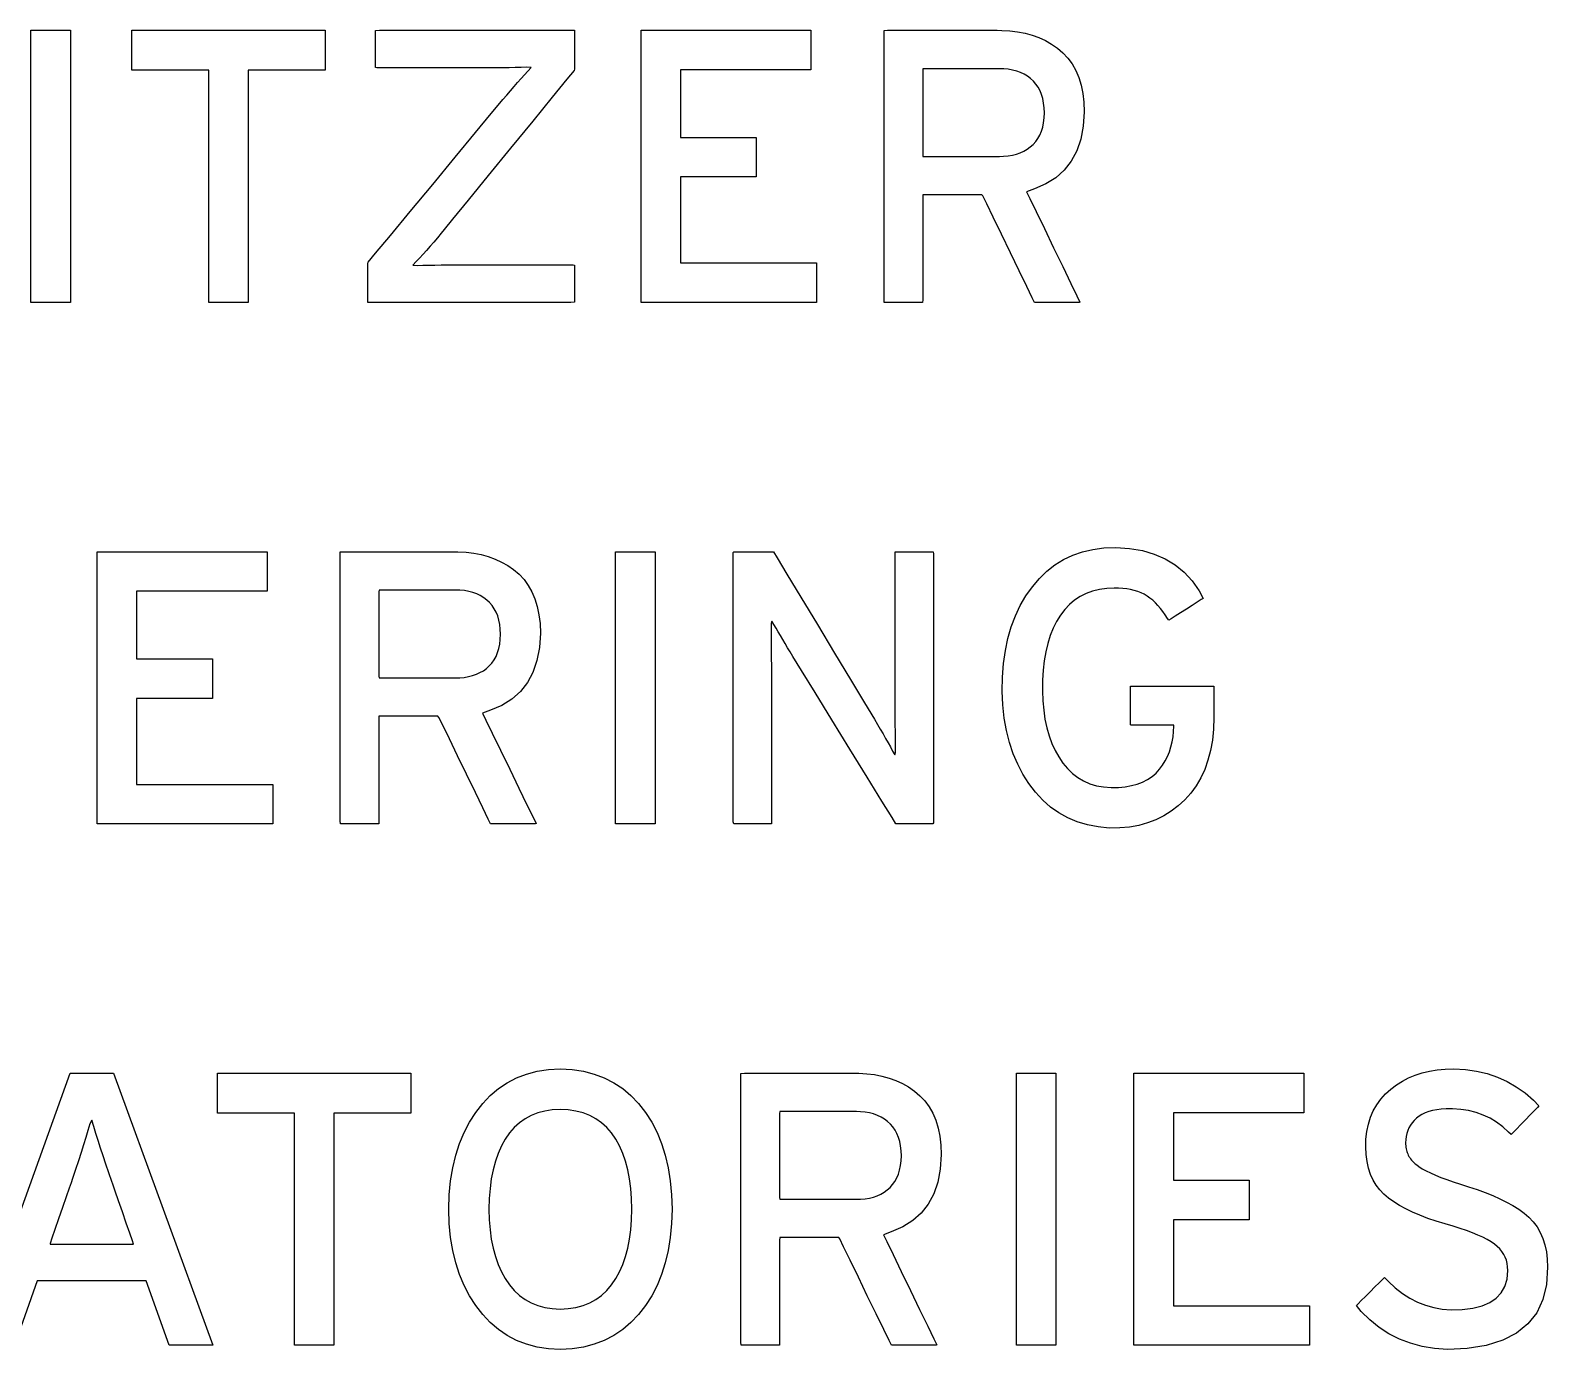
# Model space of a CAD drawing. Extents: x 1 to 47.7, y 0.2 to 33.3.
# Drawn here: x 24.75 to 25.356, y 3.261 to 3.787 of the extents above; entities that cross this region are included whole.
import ezdxf

# ---------------------------------------------------------------- set-up
doc = ezdxf.new("R2010")
doc.units = 0
doc.header["$MEASUREMENT"] = 0
doc.layers.add('4_0_____DWG', color=7, linetype='CONTINUOUS')

msp = doc.modelspace()

# ---------------------------------------------------------------- linework, layer by layer
at = {"layer": '4_0_____DWG'}
for points in [[(24.75062, 3.67855), (24.75062, 3.7871), (24.76637, 3.7871), (24.76637, 3.67855), (24.75062, 3.67855)], [(24.8373, 3.7712), (24.8373, 3.67855), (24.82156, 3.67855), (24.82156, 3.7712), (24.79088, 3.7712), (24.79088, 3.7871), (24.86801, 3.7871), (24.86801, 3.7712), (24.8373, 3.7712)], [(24.99396, 3.67855), (24.99396, 3.7871), (25.06171, 3.7871), (25.06171, 3.77135), (25.0097, 3.77135), (25.0097, 3.74437), (25.03991, 3.74437), (25.03991, 3.72862), (25.0097, 3.72862), (25.0097, 3.6943), (25.06398, 3.6943), (25.06398, 3.67855), (24.99396, 3.67855)], [(24.77702, 3.47049), (24.77702, 3.57903), (24.84477, 3.57903), (24.84477, 3.56329), (24.79276, 3.56329), (24.79276, 3.53631), (24.82297, 3.53631), (24.82297, 3.52056), (24.79276, 3.52056), (24.79276, 3.48623), (24.84704, 3.48623), (24.84704, 3.47049), (24.77702, 3.47049)], [(24.98381, 3.47049), (24.98381, 3.57903), (24.99955, 3.57903), (24.99955, 3.47049), (24.98381, 3.47049)], [(24.80569, 3.26242), (24.79659, 3.28819), (24.75311, 3.28819), (24.7441, 3.26242), (24.72721, 3.26242), (24.7663, 3.37097), (24.78356, 3.37097), (24.82311, 3.26242), (24.80569, 3.26242)], [(24.87146, 3.35507), (24.87146, 3.26242), (24.85572, 3.26242), (24.85572, 3.35507), (24.82505, 3.35507), (24.82505, 3.37097), (24.90218, 3.37097), (24.90218, 3.35507), (24.87146, 3.35507)], [(25.14367, 3.26242), (25.14367, 3.37097), (25.15941, 3.37097), (25.15941, 3.26242), (25.14367, 3.26242)], [(25.19059, 3.26242), (25.19059, 3.37097), (25.25834, 3.37097), (25.25834, 3.35522), (25.20633, 3.35522), (25.20633, 3.32825), (25.23655, 3.32825), (25.23655, 3.3125), (25.20633, 3.3125), (25.20633, 3.27817), (25.26062, 3.27817), (25.26062, 3.26242), (25.19059, 3.26242)]]:
    msp.add_lwpolyline(points, dxfattribs=at)
for points in [[(24.88499, 3.67855), (24.88499, 3.67913), (24.88499, 3.68067), (24.88499, 3.68288), (24.88499, 3.68549), (24.88499, 3.6882), (24.88499, 3.69073), (24.88499, 3.69278), (24.88499, 3.69407), (24.88516, 3.69458), (24.88811, 3.69815), (24.89402, 3.70529), (24.90192, 3.71484), (24.91085, 3.72563), (24.91985, 3.73651), (24.92795, 3.74631), (24.9342, 3.75386), (24.93764, 3.75801), (24.93888, 3.75951), (24.94038, 3.76129), (24.94185, 3.76302), (24.9433, 3.76469), (24.94471, 3.76631), (24.9461, 3.76787), (24.94746, 3.76937), (24.9488, 3.77082), (24.9501, 3.77221), (24.94839, 3.77235), (24.94611, 3.77229), (24.94376, 3.77224), (24.94132, 3.7722), (24.93881, 3.77216), (24.93622, 3.77214), (24.93355, 3.77212), (24.93081, 3.77211), (24.92836, 3.77211), (24.9265, 3.77211), (24.92228, 3.77211), (24.91645, 3.77211), (24.90973, 3.77211), (24.90285, 3.77211), (24.89655, 3.77211), (24.89156, 3.77211), (24.88859, 3.77211), (24.8881, 3.77221), (24.8881, 3.77318), (24.8881, 3.77495), (24.8881, 3.77724), (24.8881, 3.77979), (24.8881, 3.78231), (24.8881, 3.78454), (24.8881, 3.78621), (24.8881, 3.78705), (24.88961, 3.7871), (24.8961, 3.7871), (24.9064, 3.7871), (24.91907, 3.7871), (24.93266, 3.7871), (24.94573, 3.7871), (24.95685, 3.7871), (24.96458, 3.7871), (24.96748, 3.7871), (24.96748, 3.78652), (24.96748, 3.78498), (24.96748, 3.78277), (24.96748, 3.78018), (24.96748, 3.77748), (24.96748, 3.77496), (24.96748, 3.77291), (24.96748, 3.77162), (24.96731, 3.77112), (24.96439, 3.76755), (24.95855, 3.7604), (24.95074, 3.75084), (24.94191, 3.74004), (24.93302, 3.72915), (24.925, 3.71935), (24.91882, 3.71179), (24.91543, 3.70763), (24.91421, 3.70613), (24.91273, 3.70433), (24.91128, 3.7026), (24.90985, 3.70092), (24.90843, 3.6993), (24.90704, 3.69774), (24.90566, 3.69625), (24.90431, 3.69481), (24.90297, 3.69343), (24.90468, 3.69329), (24.90696, 3.69335), (24.90931, 3.6934), (24.91175, 3.69344), (24.91426, 3.69348), (24.91685, 3.6935), (24.91952, 3.69352), (24.92226, 3.69353), (24.92471, 3.69354), (24.92669, 3.69354), (24.93117, 3.69354), (24.93736, 3.69354), (24.9445, 3.69354), (24.9518, 3.69354), (24.9585, 3.69354), (24.9638, 3.69354), (24.96695, 3.69354), (24.96748, 3.69343), (24.96748, 3.69246), (24.96748, 3.69069), (24.96748, 3.6884), (24.96748, 3.68586), (24.96748, 3.68333), (24.96748, 3.6811), (24.96748, 3.67943), (24.96748, 3.6786), (24.96591, 3.67855), (24.95916, 3.67855), (24.94845, 3.67855), (24.9353, 3.67855), (24.92117, 3.67855), (24.90759, 3.67855), (24.89603, 3.67855), (24.888, 3.67855)], [(25.17078, 3.75464), (25.17038, 3.74888), (25.16938, 3.74367), (25.16778, 3.739), (25.16559, 3.73488), (25.1628, 3.73131), (25.15941, 3.72828), (25.15543, 3.7258), (25.15085, 3.72386), (25.14773, 3.72268), (25.14906, 3.71994), (25.15156, 3.71476), (25.15485, 3.70797), (25.15852, 3.70038), (25.16218, 3.69283), (25.16541, 3.68615), (25.16783, 3.68115), (25.16903, 3.67868), (25.16872, 3.67855), (25.1672, 3.67855), (25.16479, 3.67855), (25.16185, 3.67855), (25.15871, 3.67855), (25.1557, 3.67855), (25.15317, 3.67855), (25.15146, 3.67855), (25.15089, 3.67856), (25.14999, 3.68043), (25.14783, 3.68488), (25.14481, 3.69112), (25.14131, 3.69833), (25.13772, 3.70573), (25.13444, 3.71251), (25.13184, 3.71787), (25.13031, 3.72101), (25.12988, 3.7215), (25.12828, 3.7215), (25.12541, 3.7215), (25.12171, 3.7215), (25.11763, 3.7215), (25.11361, 3.7215), (25.1101, 3.7215), (25.10753, 3.7215), (25.10634, 3.7215), (25.10631, 3.72042), (25.10631, 3.71659), (25.10631, 3.71077), (25.10631, 3.70374), (25.10631, 3.69631), (25.10631, 3.68928), (25.10631, 3.68346), (25.10631, 3.67963), (25.10629, 3.67855), (25.10552, 3.67855), (25.10385, 3.67855), (25.10157, 3.67855), (25.09896, 3.67855), (25.09631, 3.67855), (25.09391, 3.67855), (25.09204, 3.67855), (25.091, 3.67855), (25.09088, 3.67979), (25.09088, 3.68773), (25.09088, 3.70128), (25.09088, 3.71841), (25.09088, 3.7371), (25.09088, 3.75534), (25.09088, 3.77109), (25.09088, 3.78234), (25.09088, 3.78706), (25.0923, 3.7871), (25.09664, 3.7871), (25.10305, 3.7871), (25.11066, 3.7871), (25.11863, 3.7871), (25.1261, 3.7871), (25.13219, 3.7871), (25.13606, 3.7871), (25.13788, 3.78709), (25.1411, 3.78693), (25.14418, 3.78656), (25.14714, 3.78599), (25.14998, 3.7852), (25.15269, 3.78421), (25.15527, 3.78302), (25.15773, 3.78161), (25.16006, 3.78), (25.16226, 3.77815), (25.16423, 3.77605), (25.16594, 3.77371), (25.16739, 3.77113), (25.16858, 3.76831), (25.16952, 3.76525), (25.17019, 3.76195), (25.17061, 3.75842)], [(25.15488, 3.75418), (25.15478, 3.75619), (25.15456, 3.75808), (25.1542, 3.75984), (25.15372, 3.76148), (25.15311, 3.763), (25.15237, 3.76439), (25.1515, 3.76565), (25.15051, 3.76679), (25.14938, 3.76784), (25.14814, 3.76878), (25.1468, 3.7696), (25.14536, 3.77028), (25.14383, 3.77084), (25.14219, 3.77127), (25.14046, 3.77157), (25.13863, 3.77175), (25.13695, 3.7718), (25.13544, 3.7718), (25.13204, 3.7718), (25.12737, 3.7718), (25.12204, 3.7718), (25.11666, 3.7718), (25.11185, 3.7718), (25.10824, 3.7718), (25.10642, 3.7718), (25.10631, 3.77108), (25.10631, 3.76804), (25.10631, 3.76324), (25.10631, 3.75739), (25.10631, 3.75119), (25.10631, 3.74534), (25.10631, 3.74054), (25.10631, 3.7375), (25.10642, 3.73679), (25.10824, 3.73679), (25.11185, 3.73679), (25.11666, 3.73679), (25.12204, 3.73679), (25.12737, 3.73679), (25.13204, 3.73679), (25.13544, 3.73679), (25.13695, 3.73679), (25.1386, 3.73683), (25.14041, 3.737), (25.14211, 3.73729), (25.14373, 3.7377), (25.14525, 3.73823), (25.14667, 3.73888), (25.148, 3.73966), (25.14923, 3.74055), (25.15037, 3.74156), (25.1514, 3.74269), (25.15229, 3.74394), (25.15305, 3.74533), (25.15369, 3.74684), (25.15418, 3.74848), (25.15455, 3.75025), (25.15478, 3.75215)], [(24.95384, 3.54658), (24.95344, 3.54082), (24.95244, 3.53561), (24.95084, 3.53094), (24.94865, 3.52682), (24.94586, 3.52324), (24.94247, 3.52022), (24.93849, 3.51773), (24.93391, 3.5158), (24.93079, 3.51462), (24.93212, 3.51188), (24.93462, 3.5067), (24.93791, 3.4999), (24.94158, 3.49232), (24.94524, 3.48477), (24.94847, 3.47809), (24.95089, 3.47309), (24.95209, 3.47062), (24.95178, 3.47049), (24.95026, 3.47049), (24.94785, 3.47049), (24.94491, 3.47049), (24.94177, 3.47049), (24.93876, 3.47049), (24.93624, 3.47049), (24.93452, 3.47049), (24.93396, 3.4705), (24.93305, 3.47237), (24.93089, 3.47682), (24.92787, 3.48305), (24.92437, 3.49027), (24.92078, 3.49767), (24.9175, 3.50445), (24.9149, 3.50981), (24.91337, 3.51295), (24.91295, 3.51344), (24.91134, 3.51344), (24.90847, 3.51344), (24.90477, 3.51344), (24.90069, 3.51344), (24.89667, 3.51344), (24.89316, 3.51344), (24.89058, 3.51344), (24.8894, 3.51344), (24.88937, 3.51236), (24.88937, 3.50853), (24.88937, 3.5027), (24.88937, 3.49568), (24.88937, 3.48825), (24.88937, 3.48122), (24.88937, 3.4754), (24.88937, 3.47157), (24.88935, 3.47049), (24.88858, 3.47049), (24.88691, 3.47049), (24.88463, 3.47049), (24.88202, 3.47049), (24.87937, 3.47049), (24.87697, 3.47049), (24.8751, 3.47049), (24.87406, 3.47049), (24.87394, 3.47173), (24.87394, 3.47967), (24.87394, 3.49322), (24.87394, 3.51035), (24.87394, 3.52904), (24.87394, 3.54727), (24.87394, 3.56303), (24.87394, 3.57427), (24.87394, 3.579), (24.87536, 3.57903), (24.8797, 3.57903), (24.88611, 3.57903), (24.89372, 3.57903), (24.90169, 3.57903), (24.90916, 3.57903), (24.91525, 3.57903), (24.91912, 3.57903), (24.92094, 3.57903), (24.92416, 3.57887), (24.92724, 3.5785), (24.9302, 3.57792), (24.93304, 3.57714), (24.93575, 3.57615), (24.93833, 3.57496), (24.94079, 3.57355), (24.94312, 3.57194), (24.94532, 3.57009), (24.94729, 3.56799), (24.949, 3.56565), (24.95045, 3.56307), (24.95164, 3.56025), (24.95258, 3.5572), (24.95325, 3.5539), (24.95367, 3.55036)], [(25.09564, 3.47049), (25.09411, 3.47297), (25.09003, 3.4796), (25.08416, 3.48914), (25.07725, 3.50035), (25.07008, 3.51201), (25.06339, 3.52287), (25.05795, 3.53171), (25.05452, 3.53728), (25.05343, 3.53907), (25.05241, 3.54077), (25.05143, 3.54242), (25.05047, 3.54403), (25.04955, 3.54558), (25.04866, 3.54709), (25.04781, 3.54856), (25.04698, 3.54997), (25.04619, 3.55134), (25.04587, 3.55045), (25.04587, 3.54784), (25.04588, 3.54515), (25.04589, 3.54237), (25.04591, 3.53951), (25.04593, 3.53656), (25.04595, 3.53353), (25.04598, 3.53042), (25.04601, 3.52722), (25.04602, 3.52523), (25.04602, 3.52018), (25.04602, 3.51258), (25.04602, 3.50345), (25.04602, 3.4938), (25.04602, 3.48467), (25.04602, 3.47706), (25.04602, 3.47201), (25.046, 3.47049), (25.0453, 3.47049), (25.0437, 3.47049), (25.04148, 3.47049), (25.03894, 3.47049), (25.03633, 3.47049), (25.03394, 3.47049), (25.03204, 3.47049), (25.03092, 3.47049), (25.03073, 3.47125), (25.03073, 3.47828), (25.03073, 3.49108), (25.03073, 3.50767), (25.03073, 3.52609), (25.03073, 3.54437), (25.03073, 3.56055), (25.03073, 3.57264), (25.03073, 3.57869), (25.03104, 3.57903), (25.03235, 3.57903), (25.03443, 3.57903), (25.037, 3.57903), (25.03975, 3.57903), (25.04239, 3.57903), (25.04465, 3.57903), (25.04621, 3.57903), (25.0468, 3.57903), (25.04825, 3.57662), (25.05215, 3.57017), (25.05775, 3.56088), (25.06433, 3.54997), (25.07117, 3.53863), (25.07755, 3.52806), (25.08273, 3.51946), (25.086, 3.51404), (25.08711, 3.51219), (25.08828, 3.51017), (25.08941, 3.50823), (25.09049, 3.50636), (25.09152, 3.50455), (25.0925, 3.50282), (25.09343, 3.50115), (25.09431, 3.49955), (25.09515, 3.49803), (25.09547, 3.4989), (25.09544, 3.50159), (25.09542, 3.50436), (25.0954, 3.5072), (25.09538, 3.51012), (25.09536, 3.51311), (25.09535, 3.51618), (25.09535, 3.51933), (25.09535, 3.52255), (25.09535, 3.52454), (25.09535, 3.52956), (25.09535, 3.53713), (25.09535, 3.54622), (25.09535, 3.55582), (25.09535, 3.56492), (25.09535, 3.57249), (25.09535, 3.57751), (25.09536, 3.57903), (25.09607, 3.57903), (25.09766, 3.57903), (25.09988, 3.57903), (25.10242, 3.57903), (25.10503, 3.57903), (25.10742, 3.57903), (25.10932, 3.57903), (25.11044, 3.57903), (25.11063, 3.57827), (25.11063, 3.57124), (25.11063, 3.55844), (25.11063, 3.54185), (25.11063, 3.52343), (25.11063, 3.50514), (25.11063, 3.48897), (25.11063, 3.47688), (25.11063, 3.47083), (25.11035, 3.47049), (25.10912, 3.47049), (25.10717, 3.47049), (25.10478, 3.47049), (25.10221, 3.47049), (25.09974, 3.47049), (25.09764, 3.47049), (25.09618, 3.47049)], [(25.22247, 3.51297), (25.2223, 3.50831), (25.22185, 3.50391), (25.22111, 3.49976), (25.2201, 3.49585), (25.21881, 3.4922), (25.21723, 3.48879), (25.21538, 3.48564), (25.21325, 3.48273), (25.21084, 3.48007), (25.20824, 3.47764), (25.20545, 3.4755), (25.20249, 3.47366), (25.19934, 3.47211), (25.19602, 3.47085), (25.19252, 3.46989), (25.18883, 3.46922), (25.18497, 3.46884), (25.18072, 3.46881), (25.17625, 3.46924), (25.172, 3.47005), (25.16798, 3.47125), (25.1642, 3.47285), (25.16064, 3.47483), (25.15732, 3.4772), (25.15423, 3.47996), (25.15136, 3.48311), (25.1487, 3.48658), (25.14629, 3.49028), (25.1442, 3.49424), (25.14241, 3.49845), (25.14092, 3.50293), (25.13974, 3.50767), (25.13887, 3.51267), (25.1383, 3.51792), (25.13805, 3.52344), (25.13814, 3.52907), (25.13856, 3.53447), (25.13929, 3.5396), (25.14032, 3.54449), (25.14166, 3.54911), (25.14331, 3.55349), (25.14526, 3.55761), (25.14752, 3.56147), (25.15008, 3.56509), (25.15284, 3.56837), (25.15582, 3.57127), (25.15903, 3.57378), (25.16248, 3.57591), (25.16615, 3.57765), (25.17006, 3.57902), (25.17419, 3.57999), (25.17856, 3.58058), (25.18331, 3.58077), (25.18882, 3.58041), (25.19395, 3.57952), (25.19869, 3.57813), (25.20304, 3.57622), (25.20701, 3.57379), (25.21058, 3.57085), (25.21377, 3.5674), (25.21657, 3.56343), (25.21817, 3.56046), (25.21737, 3.55995), (25.21583, 3.55896), (25.21379, 3.55765), (25.21149, 3.55618), (25.20917, 3.55469), (25.20708, 3.55335), (25.20545, 3.55231), (25.20454, 3.55172), (25.20396, 3.55243), (25.20304, 3.55386), (25.2021, 3.5552), (25.20113, 3.55645), (25.20014, 3.55762), (25.19911, 3.55869), (25.19806, 3.55968), (25.19698, 3.56058), (25.19587, 3.56139), (25.19469, 3.56207), (25.19344, 3.56265), (25.19211, 3.56315), (25.19071, 3.56358), (25.18924, 3.56393), (25.1877, 3.56421), (25.18609, 3.56441), (25.1844, 3.56453), (25.18265, 3.56457), (25.17971, 3.56443), (25.17682, 3.56403), (25.17409, 3.56336), (25.17153, 3.56242), (25.16914, 3.56123), (25.16691, 3.55976), (25.16486, 3.55804), (25.16297, 3.55605), (25.16125, 3.55379), (25.1597, 3.55126), (25.15834, 3.54852), (25.15716, 3.54558), (25.15617, 3.54242), (25.15538, 3.53907), (25.15477, 3.5355), (25.15435, 3.53174), (25.15412, 3.52776), (25.15408, 3.52361), (25.15423, 3.5196), (25.15457, 3.51579), (25.15509, 3.51219), (25.15581, 3.50878), (25.15671, 3.50557), (25.15781, 3.50257), (25.15909, 3.49976), (25.16056, 3.49716), (25.16222, 3.49473), (25.16403, 3.49252), (25.16602, 3.4906), (25.16817, 3.48895), (25.17049, 3.48759), (25.17298, 3.48651), (25.17564, 3.48571), (25.17846, 3.48519), (25.18145, 3.48496), (25.18438, 3.48502), (25.18707, 3.48529), (25.18958, 3.48574), (25.19191, 3.48637), (25.19405, 3.48718), (25.19601, 3.48817), (25.19779, 3.48935), (25.19939, 3.4907), (25.20081, 3.49224), (25.202, 3.49389), (25.20305, 3.4956), (25.20395, 3.49739), (25.20471, 3.49924), (25.20534, 3.50116), (25.20582, 3.50315), (25.20616, 3.50521), (25.20637, 3.50734), (25.20643, 3.50943), (25.20643, 3.50944), (25.20643, 3.50949), (25.20643, 3.50955), (25.20643, 3.50963), (25.20643, 3.50971), (25.20643, 3.50978), (25.20643, 3.50984), (25.20643, 3.50988), (25.20639, 3.50989), (25.20551, 3.50989), (25.20367, 3.50989), (25.20117, 3.50989), (25.19832, 3.50989), (25.19543, 3.50989), (25.19278, 3.50989), (25.19069, 3.50989), (25.18945, 3.50989), (25.18924, 3.50999), (25.18924, 3.51098), (25.18924, 3.51279), (25.18924, 3.51513), (25.18924, 3.51774), (25.18924, 3.52035), (25.18924, 3.52267), (25.18924, 3.52444), (25.18924, 3.52539), (25.18971, 3.52547), (25.1922, 3.52547), (25.19631, 3.52547), (25.20146, 3.52547), (25.20707, 3.52547), (25.21256, 3.52547), (25.21733, 3.52547), (25.22082, 3.52547), (25.22243, 3.52547), (25.22247, 3.52517), (25.22247, 3.52411), (25.22247, 3.52247), (25.22247, 3.52048), (25.22247, 3.51836), (25.22247, 3.51633), (25.22247, 3.51461), (25.22247, 3.51341)], [(24.93794, 3.54613), (24.93784, 3.54814), (24.93762, 3.55002), (24.93726, 3.55179), (24.93678, 3.55342), (24.93617, 3.55494), (24.93543, 3.55633), (24.93456, 3.55759), (24.93357, 3.55874), (24.93244, 3.55978), (24.9312, 3.56073), (24.92986, 3.56154), (24.92843, 3.56223), (24.92689, 3.56279), (24.92526, 3.56322), (24.92353, 3.56353), (24.9217, 3.5637), (24.92002, 3.56375), (24.91851, 3.56375), (24.91511, 3.56375), (24.91043, 3.56375), (24.9051, 3.56375), (24.89972, 3.56375), (24.89492, 3.56375), (24.8913, 3.56375), (24.88948, 3.56375), (24.88937, 3.56304), (24.88937, 3.55999), (24.88937, 3.55519), (24.88937, 3.54934), (24.88937, 3.54314), (24.88937, 3.53728), (24.88937, 3.53248), (24.88937, 3.52944), (24.88948, 3.52873), (24.8913, 3.52873), (24.89492, 3.52873), (24.89972, 3.52873), (24.9051, 3.52873), (24.91043, 3.52873), (24.91511, 3.52873), (24.91851, 3.52873), (24.92002, 3.52873), (24.92167, 3.52877), (24.92347, 3.52894), (24.92518, 3.52923), (24.92679, 3.52964), (24.92831, 3.53017), (24.92973, 3.53082), (24.93106, 3.53159), (24.9323, 3.53249), (24.93344, 3.5335), (24.93446, 3.53463), (24.93536, 3.53589), (24.93612, 3.53728), (24.93675, 3.53879), (24.93724, 3.54043), (24.93761, 3.5422), (24.93784, 3.5441)], [(25.00633, 3.31675), (25.00613, 3.31096), (25.00562, 3.30546), (25.00478, 3.30024), (25.00362, 3.2953), (25.00215, 3.29064), (25.00035, 3.28625), (24.99823, 3.28215), (24.99579, 3.27832), (24.99301, 3.27475), (24.98995, 3.27154), (24.98665, 3.26874), (24.98311, 3.26635), (24.97932, 3.26439), (24.97528, 3.26284), (24.97101, 3.2617), (24.96649, 3.26099), (24.96173, 3.26069), (24.957, 3.26099), (24.95252, 3.2617), (24.94829, 3.26284), (24.9443, 3.26439), (24.94057, 3.26635), (24.93708, 3.26874), (24.93384, 3.27154), (24.93085, 3.27475), (24.92807, 3.27832), (24.92557, 3.28215), (24.92339, 3.28625), (24.92155, 3.29064), (24.92003, 3.2953), (24.91885, 3.30024), (24.91799, 3.30546), (24.91746, 3.31096), (24.91727, 3.31675), (24.91746, 3.32253), (24.91799, 3.32803), (24.91885, 3.33327), (24.92003, 3.33823), (24.92155, 3.34292), (24.92339, 3.34734), (24.92557, 3.35148), (24.92807, 3.35536), (24.93085, 3.35893), (24.93384, 3.3621), (24.93708, 3.36485), (24.94057, 3.3672), (24.9443, 3.36913), (24.94829, 3.37065), (24.95252, 3.37175), (24.957, 3.37244), (24.96173, 3.37272), (24.96649, 3.37244), (24.97101, 3.37175), (24.97528, 3.37065), (24.97932, 3.36913), (24.98311, 3.3672), (24.98665, 3.36485), (24.98995, 3.3621), (24.99301, 3.35893), (24.99579, 3.35536), (24.99823, 3.35148), (25.00035, 3.34734), (25.00215, 3.34292), (25.00362, 3.33823), (25.00478, 3.33327), (25.00562, 3.32803), (25.00613, 3.32253)], [(25.3556, 3.29359), (25.35516, 3.28674), (25.3537, 3.28069), (25.35122, 3.27544), (25.34772, 3.27098), (25.3432, 3.26732), (25.33766, 3.26446), (25.3311, 3.2624), (25.32353, 3.26113), (25.31563, 3.26072), (25.31046, 3.26113), (25.30553, 3.26197), (25.30086, 3.26323), (25.29644, 3.26492), (25.29226, 3.26703), (25.28834, 3.26957), (25.28466, 3.27253), (25.28123, 3.27592), (25.2793, 3.27829), (25.27998, 3.27897), (25.28127, 3.28025), (25.28295, 3.28193), (25.28484, 3.28382), (25.28673, 3.2857), (25.28843, 3.2874), (25.28974, 3.2887), (25.29046, 3.28942), (25.29206, 3.2879), (25.29481, 3.28535), (25.29766, 3.28312), (25.30062, 3.28123), (25.3037, 3.27965), (25.30687, 3.2784), (25.31016, 3.27748), (25.31355, 3.27688), (25.31706, 3.2766), (25.32151, 3.2767), (25.32575, 3.27722), (25.32943, 3.27814), (25.33255, 3.27948), (25.3351, 3.28122), (25.3371, 3.28337), (25.33853, 3.28592), (25.3394, 3.28888), (25.3397, 3.29226), (25.33964, 3.29375), (25.33945, 3.29508), (25.33913, 3.29635), (25.33867, 3.29756), (25.33808, 3.29872), (25.33736, 3.29983), (25.33651, 3.30087), (25.33552, 3.30186), (25.33439, 3.3028), (25.33303, 3.30372), (25.33147, 3.30463), (25.3297, 3.30554), (25.32774, 3.30643), (25.32557, 3.30732), (25.32321, 3.30819), (25.32064, 3.30906), (25.31788, 3.30991), (25.31469, 3.31083), (25.31112, 3.31193), (25.30776, 3.31308), (25.30462, 3.31429), (25.3017, 3.31556), (25.29899, 3.31688), (25.2965, 3.31826), (25.29423, 3.3197), (25.29217, 3.32119), (25.29031, 3.32273), (25.28866, 3.3244), (25.28723, 3.32627), (25.286, 3.32834), (25.28499, 3.3306), (25.28419, 3.33305), (25.2836, 3.3357), (25.28322, 3.33854), (25.28305, 3.34157), (25.28313, 3.34474), (25.28348, 3.34779), (25.28408, 3.35067), (25.28493, 3.3534), (25.28604, 3.35597), (25.2874, 3.35837), (25.28902, 3.36063), (25.2909, 3.36272), (25.29302, 3.36465), (25.29527, 3.36634), (25.29765, 3.36782), (25.30015, 3.36911), (25.3028, 3.3702), (25.30558, 3.37109), (25.3085, 3.37179), (25.31155, 3.3723), (25.31474, 3.37261), (25.31819, 3.37272), (25.32281, 3.37246), (25.32725, 3.37183), (25.33149, 3.37083), (25.33555, 3.36946), (25.33942, 3.36771), (25.3431, 3.3656), (25.3466, 3.36311), (25.34991, 3.36025), (25.35212, 3.35794), (25.35151, 3.35731), (25.35029, 3.35605), (25.34866, 3.35435), (25.3468, 3.35243), (25.34492, 3.35049), (25.34322, 3.34872), (25.34188, 3.34734), (25.34111, 3.34654), (25.33996, 3.34752), (25.33767, 3.34961), (25.33523, 3.35144), (25.33266, 3.35301), (25.32993, 3.3543), (25.32707, 3.35532), (25.32406, 3.35608), (25.32091, 3.35657), (25.31761, 3.3568), (25.31512, 3.35677), (25.31319, 3.35663), (25.31138, 3.3564), (25.30971, 3.35607), (25.30816, 3.35566), (25.30674, 3.35515), (25.30545, 3.35454), (25.30429, 3.35385), (25.30326, 3.35307), (25.30235, 3.35218), (25.30154, 3.35123), (25.30085, 3.35024), (25.30026, 3.34919), (25.29978, 3.3481), (25.29941, 3.34696), (25.29914, 3.34577), (25.29899, 3.34453), (25.29894, 3.34327), (25.29895, 3.34265), (25.29899, 3.34204), (25.29906, 3.34145), (25.29915, 3.34088), (25.29927, 3.34034), (25.29942, 3.33981), (25.29959, 3.3393), (25.29979, 3.33881), (25.30002, 3.33832), (25.30028, 3.33781), (25.30059, 3.3373), (25.30095, 3.3368), (25.30134, 3.33631), (25.30178, 3.33582), (25.30226, 3.33534), (25.30279, 3.33486), (25.30336, 3.33439), (25.30421, 3.33376), (25.30554, 3.3329), (25.30708, 3.33204), (25.30884, 3.33118), (25.3108, 3.3303), (25.31298, 3.32942), (25.31537, 3.32853), (25.31797, 3.32763), (25.32078, 3.32672), (25.32409, 3.32572), (25.32747, 3.32462), (25.33068, 3.32345), (25.33371, 3.32222), (25.33656, 3.32093), (25.33923, 3.31958), (25.34173, 3.31817), (25.34404, 3.31669), (25.34619, 3.31515), (25.34813, 3.3135), (25.34985, 3.31167), (25.35135, 3.30965), (25.35262, 3.30744), (25.35366, 3.30504), (25.35449, 3.30246), (25.35508, 3.29969), (25.35545, 3.29674)], [(25.1137, 3.33852), (25.1133, 3.33276), (25.1123, 3.32755), (25.11071, 3.32288), (25.10851, 3.31876), (25.10572, 3.31519), (25.10234, 3.31216), (25.09835, 3.30968), (25.09377, 3.30774), (25.09065, 3.30656), (25.09198, 3.30382), (25.09449, 3.29864), (25.09778, 3.29184), (25.10145, 3.28426), (25.1051, 3.27671), (25.10834, 3.27002), (25.11075, 3.26503), (25.11195, 3.26255), (25.11165, 3.26242), (25.11012, 3.26242), (25.10772, 3.26242), (25.10478, 3.26242), (25.10163, 3.26242), (25.09863, 3.26242), (25.0961, 3.26242), (25.09439, 3.26242), (25.09382, 3.26244), (25.09291, 3.26431), (25.09075, 3.26876), (25.08773, 3.27499), (25.08423, 3.28221), (25.08065, 3.2896), (25.07736, 3.29638), (25.07476, 3.30174), (25.07324, 3.30489), (25.07281, 3.30538), (25.0712, 3.30538), (25.06833, 3.30538), (25.06464, 3.30538), (25.06056, 3.30538), (25.05654, 3.30538), (25.05302, 3.30538), (25.05045, 3.30538), (25.04927, 3.30538), (25.04924, 3.3043), (25.04924, 3.30047), (25.04924, 3.29464), (25.04924, 3.28761), (25.04924, 3.28019), (25.04924, 3.27316), (25.04924, 3.26733), (25.04924, 3.26351), (25.04922, 3.26242), (25.04845, 3.26242), (25.04678, 3.26242), (25.0445, 3.26242), (25.04189, 3.26242), (25.03924, 3.26242), (25.03683, 3.26242), (25.03497, 3.26242), (25.03393, 3.26242), (25.0338, 3.26367), (25.0338, 3.27161), (25.0338, 3.28515), (25.0338, 3.30228), (25.0338, 3.32098), (25.0338, 3.33921), (25.0338, 3.35497), (25.0338, 3.36621), (25.0338, 3.37094), (25.03523, 3.37097), (25.03957, 3.37097), (25.04597, 3.37097), (25.05359, 3.37097), (25.06156, 3.37097), (25.06902, 3.37097), (25.07512, 3.37097), (25.07898, 3.37097), (25.08081, 3.37096), (25.08402, 3.3708), (25.08711, 3.37044), (25.09007, 3.36986), (25.0929, 3.36908), (25.09561, 3.36809), (25.0982, 3.36689), (25.10065, 3.36549), (25.10299, 3.36388), (25.10519, 3.36203), (25.10715, 3.35993), (25.10886, 3.35759), (25.11031, 3.35501), (25.11151, 3.35219), (25.11244, 3.34913), (25.11312, 3.34583), (25.11354, 3.3423)], [(24.99028, 3.31675), (24.99018, 3.32101), (24.98989, 3.32505), (24.98939, 3.32888), (24.98869, 3.33248), (24.98779, 3.33586), (24.9867, 3.33902), (24.9854, 3.34196), (24.98391, 3.34468), (24.98221, 3.34715), (24.98031, 3.34931), (24.97822, 3.35119), (24.97595, 3.35279), (24.97348, 3.3541), (24.97082, 3.35513), (24.96798, 3.35588), (24.96495, 3.35634), (24.96173, 3.35651), (24.95857, 3.35634), (24.95559, 3.35588), (24.9528, 3.35513), (24.95018, 3.3541), (24.94775, 3.35279), (24.94549, 3.35119), (24.94342, 3.34931), (24.94153, 3.34715), (24.93981, 3.34468), (24.93829, 3.34196), (24.93697, 3.33902), (24.93585, 3.33586), (24.93494, 3.33248), (24.93423, 3.32888), (24.93372, 3.32505), (24.93341, 3.32101), (24.93331, 3.31675), (24.93341, 3.31253), (24.93372, 3.30853), (24.93423, 3.30475), (24.93494, 3.30118), (24.93585, 3.29783), (24.93697, 3.2947), (24.93829, 3.29178), (24.93981, 3.28908), (24.94153, 3.28657), (24.94342, 3.2843), (24.94549, 3.28233), (24.94775, 3.28067), (24.95018, 3.27931), (24.9528, 3.27825), (24.95559, 3.2775), (24.95857, 3.27705), (24.96173, 3.2769), (24.96495, 3.27705), (24.96798, 3.2775), (24.97082, 3.27825), (24.97348, 3.27931), (24.97595, 3.28067), (24.97822, 3.28233), (24.98031, 3.2843), (24.98221, 3.28657), (24.98391, 3.28908), (24.9854, 3.29178), (24.9867, 3.2947), (24.98779, 3.29783), (24.98869, 3.30118), (24.98939, 3.30475), (24.98989, 3.30853), (24.99018, 3.31253)], [(25.09781, 3.33807), (25.09771, 3.34008), (25.09748, 3.34196), (25.09713, 3.34372), (25.09665, 3.34536), (25.09603, 3.34688), (25.09529, 3.34827), (25.09443, 3.34953), (25.09343, 3.35068), (25.0923, 3.35173), (25.09106, 3.35267), (25.08973, 3.35349), (25.08829, 3.35417), (25.08675, 3.35473), (25.08512, 3.35516), (25.08339, 3.35546), (25.08155, 3.35564), (25.07988, 3.35569), (25.07837, 3.35569), (25.07497, 3.35569), (25.07029, 3.35569), (25.06496, 3.35569), (25.05958, 3.35569), (25.05478, 3.35569), (25.05116, 3.35569), (25.04934, 3.35569), (25.04924, 3.35497), (25.04924, 3.35193), (25.04924, 3.34713), (25.04924, 3.34128), (25.04924, 3.33507), (25.04924, 3.32922), (25.04924, 3.32442), (25.04924, 3.32138), (25.04934, 3.32067), (25.05116, 3.32067), (25.05478, 3.32067), (25.05958, 3.32067), (25.06496, 3.32067), (25.07029, 3.32067), (25.07497, 3.32067), (25.07837, 3.32067), (25.07988, 3.32067), (25.08153, 3.32071), (25.08333, 3.32088), (25.08504, 3.32116), (25.08665, 3.32158), (25.08817, 3.32211), (25.0896, 3.32276), (25.09093, 3.32354), (25.09216, 3.32444), (25.0933, 3.32545), (25.09433, 3.32658), (25.09522, 3.32783), (25.09598, 3.32922), (25.09661, 3.33073), (25.09711, 3.33237), (25.09747, 3.33414), (25.09771, 3.33604)], [(24.78289, 3.32772), (24.78168, 3.33129), (24.78053, 3.33471), (24.77944, 3.33799), (24.7784, 3.34113), (24.77743, 3.34412), (24.77651, 3.34697), (24.77565, 3.34967), (24.77485, 3.35223), (24.77413, 3.35074), (24.77336, 3.34811), (24.77252, 3.34533), (24.7716, 3.34239), (24.77062, 3.33929), (24.76956, 3.33603), (24.76844, 3.33262), (24.76725, 3.32904), (24.76662, 3.32719), (24.76589, 3.3251), (24.7647, 3.32166), (24.76322, 3.31741), (24.76165, 3.31288), (24.76017, 3.30863), (24.75897, 3.30519), (24.75824, 3.3031), (24.75834, 3.30272), (24.76071, 3.30272), (24.76504, 3.30272), (24.77061, 3.30272), (24.77669, 3.30272), (24.78255, 3.30272), (24.78746, 3.30272), (24.7907, 3.30272), (24.79158, 3.30276), (24.79109, 3.30417), (24.79005, 3.30715), (24.78865, 3.31117), (24.78708, 3.31568), (24.78553, 3.32013), (24.78419, 3.32398), (24.78324, 3.32669)]]:
    msp.add_lwpolyline(points, close=True, dxfattribs=at)

doc.saveas('drawing.dxf')
